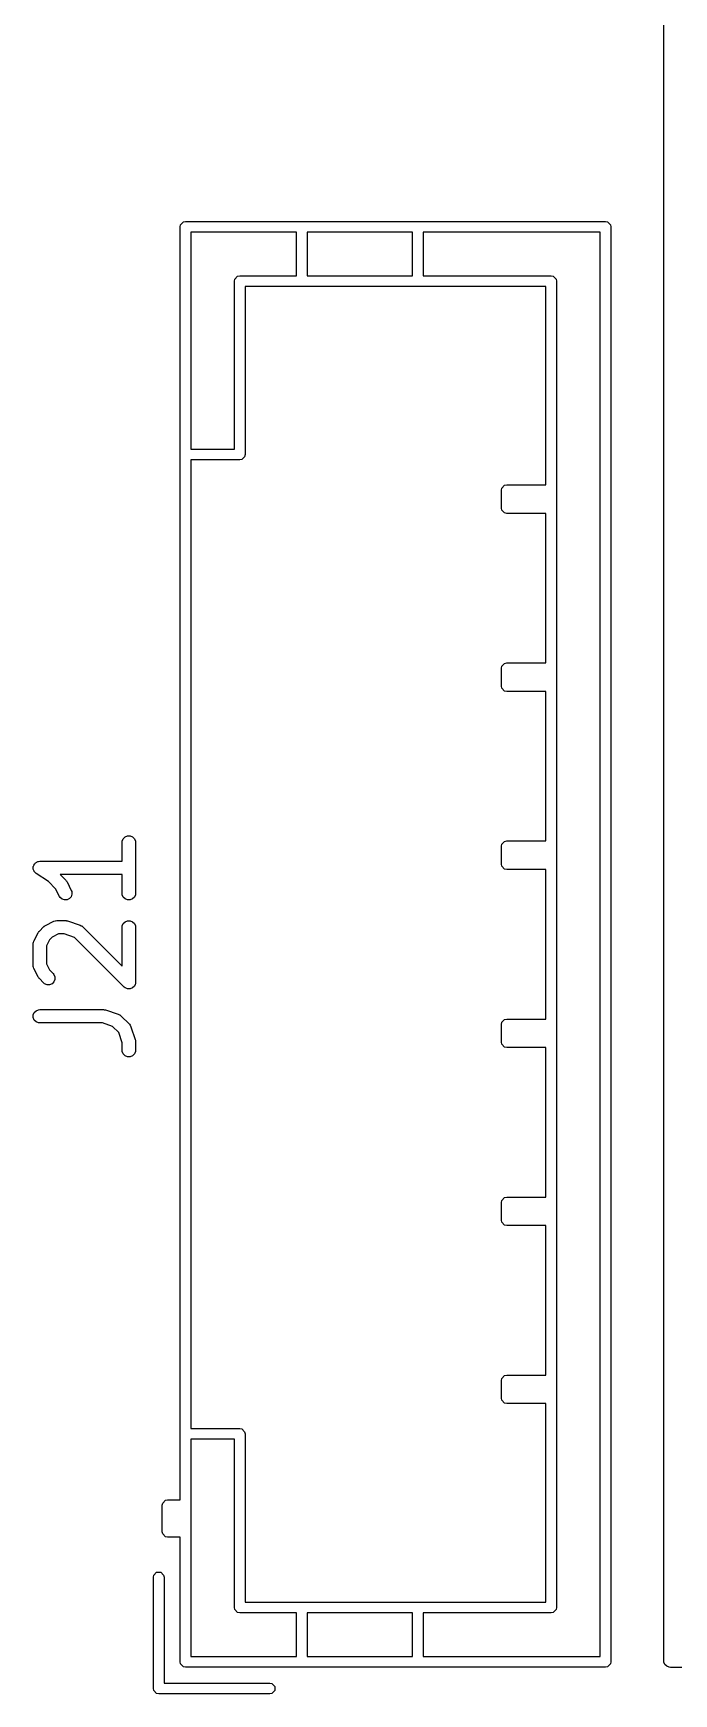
# Model space of a CAD drawing. Extents: x 0.77 to 5.41, y -3.45 to -0.75.
# Drawn here: x 0.775 to 1.058, y -2.229 to -1.495 of the extents above; entities that cross this region are included whole.
import ezdxf

# ---------------------------------------------------------------- set-up
doc = ezdxf.new("R2010")
doc.units = 0
doc.header["$MEASUREMENT"] = 0
doc.layers.add('BLACK', color=7, linetype='CONTINUOUS')

msp = doc.modelspace()

# ---------------------------------------------------------------- linework, layer by layer
at = {"layer": 'BLACK', "linetype": 'CONTINUOUS'}
for p, q in [((1.05374, -2.2145), (1.05374, -0.8145)), ((0.83994, -1.57941), (0.84122, -1.57813)), ((0.84122, -1.57813), (0.84213, -1.57795)), ((0.84213, -1.57795), (1.02795, -1.57795)), ((1.02795, -1.57795), (1.02886, -1.57813)), ((1.02886, -1.57813), (1.03014, -1.57941)), ((0.83976, -1.58031), (0.83994, -1.57941)), ((0.83976, -2.14331), (0.83976, -1.58031)), ((0.84449, -1.58268), (0.84449, -1.67874)), ((0.89134, -1.58268), (0.84449, -1.58268)), ((0.89134, -1.60197), (0.89134, -1.58268)), ((0.89606, -1.58268), (0.89606, -1.60197)), ((0.94252, -1.58268), (0.89606, -1.58268)), ((0.94252, -1.60197), (0.94252, -1.58268)), ((0.94724, -1.58268), (0.94724, -1.60197)), ((1.02559, -1.58268), (0.94724, -1.58268)), ((1.02559, -2.2126), (1.02559, -1.58268)), ((1.03014, -1.57941), (1.03031, -1.58031)), ((1.03031, -1.58031), (1.03031, -2.21496)), ((0.86378, -1.60433), (0.86396, -1.60343)), ((0.86378, -1.67874), (0.86378, -1.60433)), ((0.86396, -1.60343), (0.86524, -1.60215)), ((0.86524, -1.60215), (0.86614, -1.60197)), ((0.86614, -1.60197), (0.89134, -1.60197)), ((0.8685, -1.60669), (0.8685, -1.6811)), ((1.00157, -1.60669), (0.8685, -1.60669)), ((0.89606, -1.60197), (0.94252, -1.60197)), ((0.94724, -1.60197), (1.00394, -1.60197)), ((1.00157, -1.69449), (1.00157, -1.60669)), ((1.00394, -1.60197), (1.00484, -1.60215)), ((1.00484, -1.60215), (1.00612, -1.60343)), ((1.00612, -1.60343), (1.0063, -1.60433)), ((1.0063, -1.60433), (1.0063, -2.19094)), ((0.84449, -1.67874), (0.86378, -1.67874)), ((0.8685, -1.6811), (0.86832, -1.68201)), ((0.86614, -1.68346), (0.84449, -1.68346)), ((0.84449, -1.68346), (0.84449, -2.11181)), ((0.86705, -1.68328), (0.86614, -1.68346)), ((0.86832, -1.68201), (0.86705, -1.68328)), ((0.98189, -1.69685), (0.98207, -1.69595)), ((0.98207, -1.69595), (0.98335, -1.69467)), ((0.98335, -1.69467), (0.98425, -1.69449)), ((0.98425, -1.69449), (1.00157, -1.69449)), ((0.98189, -1.70472), (0.98189, -1.69685)), ((0.98207, -1.70563), (0.98189, -1.70472)), ((0.98335, -1.70691), (0.98207, -1.70563)), ((0.98425, -1.70709), (0.98335, -1.70691)), ((1.00157, -1.70709), (0.98425, -1.70709)), ((1.00157, -1.77323), (1.00157, -1.70709)), ((0.98189, -1.77559), (0.98207, -1.77469)), ((0.98189, -1.78346), (0.98189, -1.77559)), ((0.98207, -1.77469), (0.98335, -1.77341)), ((0.98335, -1.77341), (0.98425, -1.77323)), ((0.98425, -1.77323), (1.00157, -1.77323)), ((0.98207, -1.78437), (0.98189, -1.78346)), ((0.98335, -1.78565), (0.98207, -1.78437)), ((0.98425, -1.78583), (0.98335, -1.78565)), ((1.00157, -1.78583), (0.98425, -1.78583)), ((1.00157, -1.85197), (1.00157, -1.78583)), ((0.81466, -1.851), (0.81548, -1.85019)), ((0.81548, -1.85019), (0.81654, -1.84975)), ((0.81654, -1.84975), (0.81769, -1.84975)), ((0.81769, -1.84975), (0.81876, -1.85019)), ((0.81876, -1.85019), (0.81957, -1.851)), ((0.81417, -1.85264), (0.81422, -1.85207)), ((0.81417, -1.86094), (0.81417, -1.85264)), ((0.81422, -1.85207), (0.81466, -1.851)), ((0.81957, -1.851), (0.82001, -1.85207)), ((0.82001, -1.85207), (0.82007, -1.85264)), ((0.82007, -1.85264), (0.82007, -1.87514)), ((0.98189, -1.85433), (0.98207, -1.85343)), ((0.98189, -1.8622), (0.98189, -1.85433)), ((0.98207, -1.85343), (0.98335, -1.85215)), ((0.98335, -1.85215), (0.98425, -1.85197)), ((0.98425, -1.85197), (1.00157, -1.85197)), ((0.7748, -1.8639), (0.77485, -1.86361)), ((0.77485, -1.86418), (0.7748, -1.8639)), ((0.77485, -1.86332), (0.77496, -1.86305)), ((0.77485, -1.86361), (0.77485, -1.86332)), ((0.77485, -1.86447), (0.77485, -1.86418)), ((0.77496, -1.86474), (0.77485, -1.86447)), ((0.77496, -1.86305), (0.77502, -1.86276)), ((0.77502, -1.86502), (0.77496, -1.86474)), ((0.77502, -1.86276), (0.77518, -1.86252)), ((0.77518, -1.86527), (0.77502, -1.86502)), ((0.77518, -1.86252), (0.77529, -1.86225)), ((0.77529, -1.86553), (0.77518, -1.86527)), ((0.77529, -1.86225), (0.7755, -1.86205)), ((0.7755, -1.86205), (0.77566, -1.86181)), ((0.77566, -1.86181), (0.7759, -1.86164)), ((0.7759, -1.86164), (0.77611, -1.86144)), ((0.77611, -1.86144), (0.77638, -1.86133)), ((0.77638, -1.86133), (0.77662, -1.86117)), ((0.77662, -1.86117), (0.7769, -1.86111)), ((0.7769, -1.86111), (0.77717, -1.861)), ((0.77717, -1.861), (0.77774, -1.86094)), ((0.77774, -1.86094), (0.77775, -1.86094)), ((0.77775, -1.86094), (0.77775, -1.86094)), ((0.77775, -1.86094), (0.77775, -1.86094)), ((0.77775, -1.86094), (0.81417, -1.86094)), ((0.98207, -1.86311), (0.98189, -1.8622)), ((0.98335, -1.86439), (0.98207, -1.86311)), ((0.98425, -1.86457), (0.98335, -1.86439)), ((1.00157, -1.86457), (0.98425, -1.86457)), ((1.00157, -1.93071), (1.00157, -1.86457)), ((0.7755, -1.86574), (0.77529, -1.86553)), ((0.77566, -1.86598), (0.7755, -1.86574)), ((0.77611, -1.86635), (0.77566, -1.86598)), ((0.78149, -1.86994), (0.77611, -1.86635)), ((0.77611, -1.86635), (0.77611, -1.86635)), ((0.77611, -1.86635), (0.77611, -1.86635)), ((0.77611, -1.86635), (0.77611, -1.86635)), ((0.7847, -1.87314), (0.78149, -1.86994)), ((0.81417, -1.86684), (0.78675, -1.86684)), ((0.78675, -1.86684), (0.78921, -1.8693)), ((0.78921, -1.8693), (0.7894, -1.86953)), ((0.7894, -1.86953), (0.78946, -1.86958)), ((0.78946, -1.86958), (0.78951, -1.86967)), ((0.78951, -1.86967), (0.78958, -1.86975)), ((0.78958, -1.86975), (0.78961, -1.86982)), ((0.78961, -1.86982), (0.78976, -1.87007)), ((0.78976, -1.87007), (0.79164, -1.87382)), ((0.81417, -1.87514), (0.81417, -1.86684)), ((0.78636, -1.87646), (0.7847, -1.87314)), ((0.78666, -1.87695), (0.78636, -1.87646)), ((0.78754, -1.87771), (0.78666, -1.87695)), ((0.78863, -1.87807), (0.78754, -1.87771)), ((0.78978, -1.87799), (0.78863, -1.87807)), ((0.79081, -1.87747), (0.78978, -1.87799)), ((0.79156, -1.8766), (0.79081, -1.87747)), ((0.79193, -1.87551), (0.79156, -1.8766)), ((0.79164, -1.87382), (0.79185, -1.87436)), ((0.79185, -1.87436), (0.79193, -1.87551)), ((0.81422, -1.87572), (0.81417, -1.87514)), ((0.81466, -1.87678), (0.81422, -1.87572)), ((0.81548, -1.8776), (0.81466, -1.87678)), ((0.81654, -1.87804), (0.81548, -1.8776)), ((0.81769, -1.87804), (0.81654, -1.87804)), ((0.81876, -1.8776), (0.81769, -1.87804)), ((0.81957, -1.87678), (0.81876, -1.8776)), ((0.82001, -1.87572), (0.81957, -1.87678)), ((0.82007, -1.87514), (0.82001, -1.87572)), ((0.78393, -1.8875), (0.78447, -1.88729)), ((0.78447, -1.88729), (0.78457, -1.88728)), ((0.78457, -1.88728), (0.78467, -1.88724)), ((0.78467, -1.88724), (0.78525, -1.88719)), ((0.78525, -1.88719), (0.789, -1.88719)), ((0.789, -1.88719), (0.78929, -1.88721)), ((0.78929, -1.88721), (0.78937, -1.88721)), ((0.78937, -1.88721), (0.78947, -1.88723)), ((0.78947, -1.88723), (0.78957, -1.88724)), ((0.78957, -1.88724), (0.78965, -1.88727)), ((0.78965, -1.88727), (0.78993, -1.88734)), ((0.78993, -1.88734), (0.79556, -1.88921)), ((0.81548, -1.88768), (0.81654, -1.88724)), ((0.81654, -1.88724), (0.81769, -1.88724)), ((0.81769, -1.88724), (0.81876, -1.88768)), ((0.77511, -1.89632), (0.77698, -1.89257)), ((0.77698, -1.89257), (0.77714, -1.89232)), ((0.77714, -1.89232), (0.77717, -1.89225)), ((0.77717, -1.89225), (0.77723, -1.89217)), ((0.77723, -1.89217), (0.77729, -1.89208)), ((0.77729, -1.89208), (0.77735, -1.89203)), ((0.77735, -1.89203), (0.77754, -1.8918)), ((0.77754, -1.8918), (0.77941, -1.88993)), ((0.77941, -1.88993), (0.77964, -1.88974)), ((0.77964, -1.88974), (0.77969, -1.88968)), ((0.77969, -1.88968), (0.77978, -1.88962)), ((0.77978, -1.88962), (0.77986, -1.88956)), ((0.77986, -1.88956), (0.77993, -1.88953)), ((0.77993, -1.88953), (0.78018, -1.88937)), ((0.78018, -1.88937), (0.78393, -1.8875)), ((0.78325, -1.89444), (0.78205, -1.89564)), ((0.78594, -1.89309), (0.78325, -1.89444)), ((0.78852, -1.89309), (0.78594, -1.89309)), ((0.79303, -1.89459), (0.78852, -1.89309)), ((0.81503, -1.9166), (0.79303, -1.89459)), ((0.79556, -1.88921), (0.79608, -1.88945)), ((0.79608, -1.88945), (0.79616, -1.88952)), ((0.79616, -1.88952), (0.79626, -1.88956)), ((0.79626, -1.88956), (0.79671, -1.88993)), ((0.79671, -1.88993), (0.81417, -1.90738)), ((0.81417, -1.89014), (0.81422, -1.88956)), ((0.81417, -1.90738), (0.81417, -1.89014)), ((0.81422, -1.88956), (0.81466, -1.8885)), ((0.81466, -1.8885), (0.81548, -1.88768)), ((0.81876, -1.88768), (0.81957, -1.8885)), ((0.81957, -1.8885), (0.82001, -1.88956)), ((0.82001, -1.88956), (0.82007, -1.89014)), ((0.82007, -1.89014), (0.82007, -1.91451)), ((0.7748, -1.89764), (0.77485, -1.89706)), ((0.7748, -1.90701), (0.7748, -1.89764)), ((0.77485, -1.89706), (0.77489, -1.89696)), ((0.77489, -1.89696), (0.7749, -1.89686)), ((0.7749, -1.89686), (0.77511, -1.89632)), ((0.78205, -1.89564), (0.7807, -1.89833)), ((0.7807, -1.89833), (0.7807, -1.90631)), ((0.77485, -1.90759), (0.7748, -1.90701)), ((0.77489, -1.90769), (0.77485, -1.90759)), ((0.7749, -1.90779), (0.77489, -1.90769)), ((0.77511, -1.90833), (0.7749, -1.90779)), ((0.77698, -1.91208), (0.77511, -1.90833)), ((0.7807, -1.90631), (0.78205, -1.90901)), ((0.78205, -1.90901), (0.78359, -1.91055)), ((0.77714, -1.91233), (0.77698, -1.91208)), ((0.77717, -1.9124), (0.77714, -1.91233)), ((0.77723, -1.91248), (0.77717, -1.9124)), ((0.77729, -1.91257), (0.77723, -1.91248)), ((0.77735, -1.91262), (0.77729, -1.91257)), ((0.77754, -1.91285), (0.77735, -1.91262)), ((0.77941, -1.91472), (0.77754, -1.91285)), ((0.77986, -1.91509), (0.77941, -1.91472)), ((0.78092, -1.91553), (0.77986, -1.91509)), ((0.78207, -1.91553), (0.78092, -1.91553)), ((0.78314, -1.91509), (0.78207, -1.91553)), ((0.78395, -1.91428), (0.78314, -1.91509)), ((0.78359, -1.91055), (0.78395, -1.911)), ((0.78395, -1.911), (0.78439, -1.91206)), ((0.78439, -1.91321), (0.78395, -1.91428)), ((0.78439, -1.91206), (0.78439, -1.91321)), ((0.81548, -1.91697), (0.81503, -1.9166)), ((0.81957, -1.91615), (0.81876, -1.91697)), ((0.81989, -1.9154), (0.81957, -1.91615)), ((0.82001, -1.91509), (0.81989, -1.9154)), ((0.82007, -1.91451), (0.82001, -1.91509)), ((0.81623, -1.91728), (0.81548, -1.91697)), ((0.81654, -1.91741), (0.81623, -1.91728)), ((0.81769, -1.91741), (0.81654, -1.91741)), ((0.81654, -1.91741), (0.81654, -1.91741)), ((0.81876, -1.91697), (0.81769, -1.91741)), ((0.77485, -1.92893), (0.77529, -1.92787)), ((0.77485, -1.93008), (0.77485, -1.92893)), ((0.77529, -1.93115), (0.77485, -1.93008)), ((0.77529, -1.92787), (0.77611, -1.92705)), ((0.77611, -1.93196), (0.77529, -1.93115)), ((0.77611, -1.92705), (0.77717, -1.92661)), ((0.77717, -1.92661), (0.77775, -1.92656)), ((0.77775, -1.92656), (0.80587, -1.92656)), ((0.80587, -1.92656), (0.80616, -1.92658)), ((0.80616, -1.92658), (0.80624, -1.92658)), ((0.80624, -1.92658), (0.80634, -1.9266)), ((0.80634, -1.9266), (0.80645, -1.92661)), ((0.80645, -1.92661), (0.80652, -1.92664)), ((0.80652, -1.92664), (0.8068, -1.92671)), ((0.8068, -1.92671), (0.81243, -1.92858)), ((0.81243, -1.92858), (0.81296, -1.92882)), ((0.81296, -1.92882), (0.81304, -1.92889)), ((0.81304, -1.92889), (0.81313, -1.92893)), ((0.81313, -1.92893), (0.81358, -1.9293)), ((0.81358, -1.9293), (0.81733, -1.93305)), ((0.98207, -1.93217), (0.98335, -1.93089)), ((0.98335, -1.93089), (0.98425, -1.93071)), ((0.98425, -1.93071), (1.00157, -1.93071)), ((0.77717, -1.9324), (0.77611, -1.93196)), ((0.77775, -1.93246), (0.77717, -1.9324)), ((0.80539, -1.93246), (0.77775, -1.93246)), ((0.8099, -1.93396), (0.80539, -1.93246)), ((0.81266, -1.93673), (0.8099, -1.93396)), ((0.81417, -1.94124), (0.81266, -1.93673)), ((0.81733, -1.93305), (0.8177, -1.93349)), ((0.8177, -1.93349), (0.81774, -1.93359)), ((0.81774, -1.93359), (0.81781, -1.93367)), ((0.81781, -1.93367), (0.81805, -1.9342)), ((0.81805, -1.9342), (0.81992, -1.93982)), ((0.98189, -1.93307), (0.98207, -1.93217)), ((0.98189, -1.94094), (0.98189, -1.93307)), ((0.81417, -1.94451), (0.81417, -1.94124)), ((0.81422, -1.94508), (0.81417, -1.94451)), ((0.81466, -1.94615), (0.81422, -1.94508)), ((0.81548, -1.94696), (0.81466, -1.94615)), ((0.81957, -1.94615), (0.81876, -1.94696)), ((0.82001, -1.94508), (0.81957, -1.94615)), ((0.81992, -1.93982), (0.81998, -1.94011)), ((0.81998, -1.94011), (0.82001, -1.94018)), ((0.82001, -1.94018), (0.82003, -1.94029)), ((0.82007, -1.94451), (0.82001, -1.94508)), ((0.82003, -1.94029), (0.82005, -1.94039)), ((0.82005, -1.94039), (0.82004, -1.94047)), ((0.82004, -1.94047), (0.82007, -1.94076)), ((0.82007, -1.94076), (0.82007, -1.94451)), ((0.98207, -1.94185), (0.98189, -1.94094)), ((0.98335, -1.94313), (0.98207, -1.94185)), ((0.98425, -1.94331), (0.98335, -1.94313)), ((1.00157, -1.94331), (0.98425, -1.94331)), ((1.00157, -2.00945), (1.00157, -1.94331)), ((0.81654, -1.9474), (0.81548, -1.94696)), ((0.81769, -1.9474), (0.81654, -1.9474)), ((0.81876, -1.94696), (0.81769, -1.9474)), ((0.98189, -2.01181), (0.98207, -2.01091)), ((0.98189, -2.01969), (0.98189, -2.01181)), ((0.98207, -2.01091), (0.98335, -2.00963)), ((0.98335, -2.00963), (0.98425, -2.00945)), ((0.98425, -2.00945), (1.00157, -2.00945)), ((0.98207, -2.02059), (0.98189, -2.01969)), ((0.98335, -2.02187), (0.98207, -2.02059)), ((0.98425, -2.02205), (0.98335, -2.02187)), ((1.00157, -2.02205), (0.98425, -2.02205)), ((1.00157, -2.08819), (1.00157, -2.02205)), ((0.98189, -2.09055), (0.98207, -2.08965)), ((0.98189, -2.09843), (0.98189, -2.09055)), ((0.98207, -2.08965), (0.98335, -2.08837)), ((0.98335, -2.08837), (0.98425, -2.08819)), ((0.98425, -2.08819), (1.00157, -2.08819)), ((0.98207, -2.09933), (0.98189, -2.09843)), ((0.98335, -2.10061), (0.98207, -2.09933)), ((0.98425, -2.10079), (0.98335, -2.10061)), ((1.00157, -2.10079), (0.98425, -2.10079)), ((1.00157, -2.18858), (1.00157, -2.10079)), ((0.84449, -2.11181), (0.86614, -2.11181)), ((0.86614, -2.11181), (0.86705, -2.11199)), ((0.86705, -2.11199), (0.86832, -2.11327)), ((0.86832, -2.11327), (0.8685, -2.11417)), ((0.8685, -2.11417), (0.8685, -2.18858)), ((0.84449, -2.11654), (0.84449, -2.2126)), ((0.86378, -2.11654), (0.84449, -2.11654)), ((0.86378, -2.19094), (0.86378, -2.11654)), ((0.83207, -2.14477), (0.83335, -2.14349)), ((0.83335, -2.14349), (0.83425, -2.14331)), ((0.83425, -2.14331), (0.83976, -2.14331)), ((0.83189, -2.14567), (0.83207, -2.14477)), ((0.83189, -2.15748), (0.83189, -2.14567)), ((0.83207, -2.15838), (0.83189, -2.15748)), ((0.83335, -2.15966), (0.83207, -2.15838)), ((0.83425, -2.15984), (0.83335, -2.15966)), ((0.83976, -2.15984), (0.83425, -2.15984)), ((0.83976, -2.21496), (0.83976, -2.15984)), ((0.82795, -2.17756), (0.82813, -2.17666)), ((0.82795, -2.22677), (0.82795, -2.17756)), ((0.82813, -2.17666), (0.82941, -2.17538)), ((0.82941, -2.17538), (0.83122, -2.17538)), ((0.83122, -2.17538), (0.8325, -2.17666)), ((0.8325, -2.17666), (0.83268, -2.17756)), ((0.83268, -2.17756), (0.83268, -2.22441)), ((0.86396, -2.19185), (0.86378, -2.19094)), ((0.86524, -2.19313), (0.86396, -2.19185)), ((0.86614, -2.19331), (0.86524, -2.19313)), ((0.89134, -2.19331), (0.86614, -2.19331)), ((0.8685, -2.18858), (1.00157, -2.18858)), ((0.89134, -2.2126), (0.89134, -2.19331)), ((0.89606, -2.19331), (0.89606, -2.2126)), ((0.94252, -2.19331), (0.89606, -2.19331)), ((0.94252, -2.2126), (0.94252, -2.19331)), ((1.00394, -2.19331), (0.94724, -2.19331)), ((0.94724, -2.19331), (0.94724, -2.2126)), ((1.00484, -2.19313), (1.00394, -2.19331)), ((1.00612, -2.19185), (1.00484, -2.19313)), ((1.0063, -2.19094), (1.00612, -2.19185)), ((0.83994, -2.21586), (0.83976, -2.21496)), ((0.84122, -2.21714), (0.83994, -2.21586)), ((0.84213, -2.21732), (0.84122, -2.21714)), ((1.02795, -2.21732), (0.84213, -2.21732)), ((0.84449, -2.2126), (0.89134, -2.2126)), ((0.89606, -2.2126), (0.94252, -2.2126)), ((0.94724, -2.2126), (1.02559, -2.2126)), ((1.02886, -2.21714), (1.02795, -2.21732)), ((1.03014, -2.21586), (1.02886, -2.21714)), ((1.03031, -2.21496), (1.03014, -2.21586)), ((1.0538, -2.21508), (1.05374, -2.2145)), ((1.05424, -2.21614), (1.0538, -2.21508)), ((1.05505, -2.21696), (1.05424, -2.21614)), ((1.05612, -2.2174), (1.05505, -2.21696)), ((1.05669, -2.21746), (1.05612, -2.2174)), ((1.75669, -2.21746), (1.05669, -2.21746)), ((0.83268, -2.22441), (0.87953, -2.22441)), ((0.87953, -2.22441), (0.88043, -2.22459)), ((0.88043, -2.22459), (0.88171, -2.22587)), ((0.82813, -2.22768), (0.82795, -2.22677)), ((0.82941, -2.22895), (0.82813, -2.22768)), ((0.83031, -2.22913), (0.82941, -2.22895)), ((0.87953, -2.22913), (0.83031, -2.22913)), ((0.88043, -2.22895), (0.87953, -2.22913)), ((0.88171, -2.22768), (0.88043, -2.22895)), ((0.88171, -2.22587), (0.88171, -2.22768))]:
    msp.add_line(p, q, dxfattribs=at)

doc.saveas('drawing.dxf')
